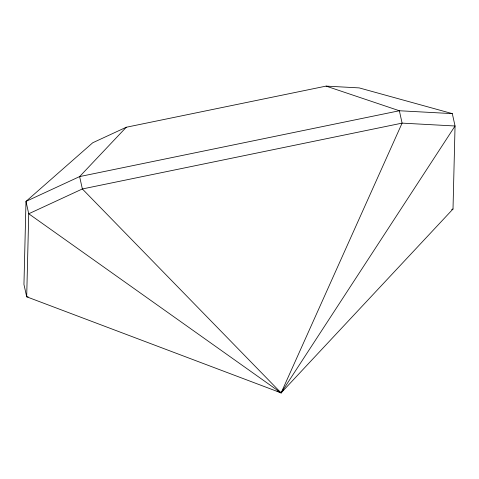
<?xml version="1.0" encoding="UTF-8"?>
<svg xmlns="http://www.w3.org/2000/svg" width="479" height="479" viewBox="0 0 479 479"><rect width="100%" height="100%" fill="white"/><g stroke="black" fill="none" stroke-linecap="round" stroke-linejoin="round"><path stroke-width="0.72" d="M453.008 209.024L455.05 125.995L452.308 113.619L359.184 87.897L326.091 86.106L126.258 127.252L92.74 142.754L25.992 201.396L23.95 284.43L26.692 296.8L281.107 392.894L453.008 209.024L451.649 209.652M283.34 389.894L281.107 392.894L277.042 391.014M126.258 127.252L79.622 176.583L25.992 201.396L28.734 213.772L26.692 296.8L28.183 296.884M452.308 113.619L399.354 110.751L79.622 176.583L82.364 188.96L281.107 392.894L455.05 125.995L402.103 123.127L82.364 188.96L28.734 213.772L281.107 392.894L402.103 123.127L399.354 110.751L326.091 86.106"/></g></svg>
